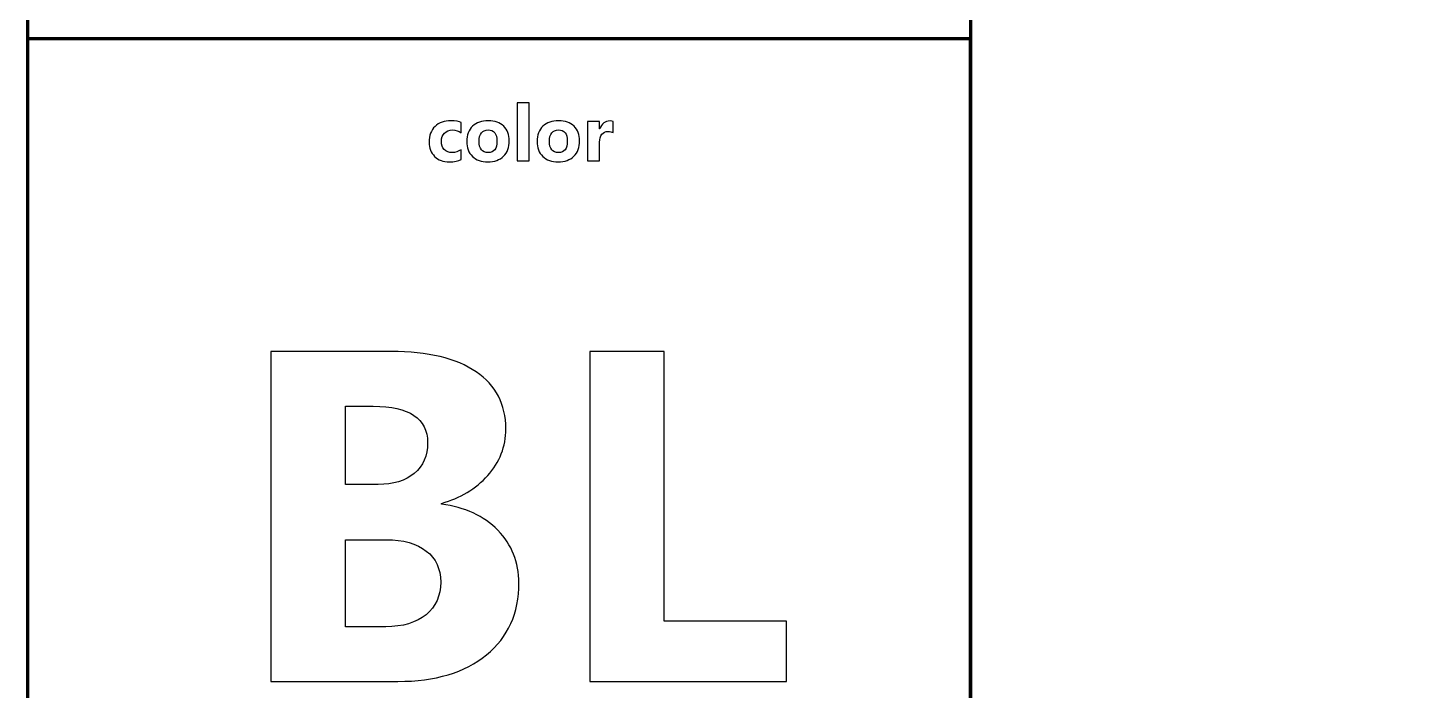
# Model space of a CAD drawing. Header units: centimetres. Extents: x -8 to 8, y -13.2 to 13.9.
# Drawn here: x -5.85 to -2.332, y -1.66 to 0.028 of the extents above; entities that cross this region are included whole.
import ezdxf

# ---------------------------------------------------------------- set-up
doc = ezdxf.new("R2010")
doc.units = ezdxf.units.CM
doc.header["$MEASUREMENT"] = 0
doc.layers.add('Layer 1', color=7, linetype='Continuous')

msp = doc.modelspace()

# ---------------------------------------------------------------- linework, layer by layer
at = {"layer": 'Layer 1', "lineweight": 100}
msp.add_lwpolyline([(-5.85, -2.60006), (-3.45, -2.60006), (-3.45, -0.00006), (-5.85, -0.00006), (-5.85, -2.60006)], close=True, dxfattribs=at)
for points in [[(-5.85, -7.30005), (-5.85, -7.30005), (-5.85, 7.29995), (-5.85, 7.29995), (-5.85, 7.29995), (-5.85, 7.57609), (-5.62614, 7.79995), (-5.35, 7.79995), (-5.35, 7.79995), (-5.35, 7.79995), (5.35, 7.79995), (5.35, 7.79995), (5.35, 7.79995), (5.62614, 7.79995), (5.85, 7.57609), (5.85, 7.29995), (5.85, 7.29995), (5.85, 7.29995), (5.85, -7.30005), (5.85, -7.30005), (5.85, -7.30005), (5.85, -7.57619), (5.62614, -7.80005), (5.35, -7.80005), (5.35, -7.80005), (5.35, -7.80005), (-5.35, -7.80005), (-5.35, -7.80005), (-5.35, -7.80005), (-5.62614, -7.80005), (-5.85, -7.57619), (-5.85, -7.30005)], [(-5.85, -7.30005), (-5.85, -7.30005), (-5.85, 7.29995), (-5.85, 7.29995), (-5.85, 7.29995), (-5.85, 7.57609), (-5.62614, 7.79995), (-5.35, 7.79995), (-5.35, 7.79995), (-5.35, 7.79995), (2.95, 7.79995), (2.95, 7.79995), (2.95, 7.79995), (3.22614, 7.79995), (3.45, 7.57609), (3.45, 7.29995), (3.45, 7.29995), (3.45, 7.29995), (3.45, -7.30005), (3.45, -7.30005), (3.45, -7.30005), (3.45, -7.57619), (3.22614, -7.80005), (2.95, -7.80005), (2.95, -7.80005), (2.95, -7.80005), (-5.35, -7.80005), (-5.35, -7.80005), (-5.35, -7.80005), (-5.62614, -7.80005), (-5.85, -7.57619), (-5.85, -7.30005)]]:
    msp.add_open_spline(points, degree=3, knots=[0, 0, 0, 0, 0.1111111, 0.1111111, 0.1111111, 0.1111111, 0.2222222, 0.2222222, 0.2222222, 0.2222222, 0.3333333, 0.3333333, 0.3333333, 0.3333333, 0.4444444, 0.4444444, 0.4444444, 0.4444444, 0.5555556, 0.5555556, 0.5555556, 0.5555556, 0.6666667, 0.6666667, 0.6666667, 0.6666667, 0.7777778, 0.7777778, 0.7777778, 0.7777778, 1, 1, 1, 1], dxfattribs=at)
msp.add_open_spline([(-3.45, 7.79995), (-3.45, 7.79995), (-3.45, -7.80005), (-3.45, -7.80005)], degree=3, dxfattribs=at)
at = {"layer": 'Layer 1', "color": 7}
for points, knots in [([(-4.57309, -0.31104), (-4.57309, -0.31104), (-4.60392, -0.31104), (-4.60392, -0.31104), (-4.60392, -0.31104), (-4.60392, -0.31104), (-4.60392, -0.16302), (-4.60392, -0.16302), (-4.60392, -0.16302), (-4.60392, -0.16302), (-4.57309, -0.16302), (-4.57309, -0.16302), (-4.57309, -0.16302), (-4.57309, -0.16302), (-4.57309, -0.31104), (-4.57309, -0.31104)], [0, 0, 0, 0, 0.2, 0.2, 0.2, 0.2, 0.4, 0.4, 0.4, 0.4, 0.6, 0.6, 0.6, 0.6, 1, 1, 1, 1]), ([(-4.7464, -0.30744), (-4.75337, -0.31147), (-4.76343, -0.31347), (-4.77657, -0.31347), (-4.77657, -0.31347), (-4.79193, -0.31347), (-4.80436, -0.30884), (-4.81386, -0.29951), (-4.81386, -0.29951), (-4.82336, -0.29021), (-4.82813, -0.27821), (-4.82813, -0.26348), (-4.82813, -0.26348), (-4.82813, -0.24648), (-4.82303, -0.23311), (-4.81286, -0.22332), (-4.81286, -0.22332), (-4.80266, -0.21352), (-4.78903, -0.20862), (-4.77197, -0.20862), (-4.77197, -0.20862), (-4.7602, -0.20862), (-4.75167, -0.21018), (-4.7464, -0.21328), (-4.7464, -0.21328), (-4.7464, -0.21328), (-4.7464, -0.23948), (-4.7464, -0.23948), (-4.7464, -0.23948), (-4.75283, -0.23465), (-4.76003, -0.23225), (-4.76797, -0.23225), (-4.76797, -0.23225), (-4.77683, -0.23225), (-4.78383, -0.23481), (-4.78903, -0.24001), (-4.78903, -0.24001), (-4.7942, -0.24518), (-4.7968, -0.25231), (-4.7968, -0.26144), (-4.7968, -0.26144), (-4.7968, -0.27028), (-4.7943, -0.27724), (-4.78936, -0.28228), (-4.78936, -0.28228), (-4.78443, -0.28734), (-4.7776, -0.28984), (-4.76897, -0.28984), (-4.76897, -0.28984), (-4.76127, -0.28984), (-4.75377, -0.28744), (-4.7464, -0.28261), (-4.7464, -0.28261), (-4.7464, -0.28261), (-4.7464, -0.30744), (-4.7464, -0.30744)], [0, 0, 0, 0, 0.0666667, 0.0666667, 0.0666667, 0.0666667, 0.1333333, 0.1333333, 0.1333333, 0.1333333, 0.2, 0.2, 0.2, 0.2, 0.2666667, 0.2666667, 0.2666667, 0.2666667, 0.3333333, 0.3333333, 0.3333333, 0.3333333, 0.4, 0.4, 0.4, 0.4, 0.4666667, 0.4666667, 0.4666667, 0.4666667, 0.5333333, 0.5333333, 0.5333333, 0.5333333, 0.6, 0.6, 0.6, 0.6, 0.6666667, 0.6666667, 0.6666667, 0.6666667, 0.7333333, 0.7333333, 0.7333333, 0.7333333, 0.8, 0.8, 0.8, 0.8, 0.8666667, 0.8666667, 0.8666667, 0.8666667, 1, 1, 1, 1]), ([(-4.67854, -0.31347), (-4.69521, -0.31347), (-4.70831, -0.30881), (-4.71784, -0.29947), (-4.71784, -0.29947), (-4.72737, -0.29014), (-4.73214, -0.27744), (-4.73214, -0.26144), (-4.73214, -0.26144), (-4.73214, -0.24491), (-4.7272, -0.23195), (-4.71731, -0.22262), (-4.71731, -0.22262), (-4.70741, -0.21328), (-4.69401, -0.20862), (-4.67718, -0.20862), (-4.67718, -0.20862), (-4.66058, -0.20862), (-4.64755, -0.21328), (-4.63811, -0.22262), (-4.63811, -0.22262), (-4.62868, -0.23195), (-4.62395, -0.24431), (-4.62395, -0.25968), (-4.62395, -0.25968), (-4.62395, -0.27628), (-4.62881, -0.28941), (-4.63855, -0.29904), (-4.63855, -0.29904), (-4.64828, -0.30867), (-4.66161, -0.31347), (-4.67854, -0.31347)], [0, 0, 0, 0, 0.1111111, 0.1111111, 0.1111111, 0.1111111, 0.2222222, 0.2222222, 0.2222222, 0.2222222, 0.3333333, 0.3333333, 0.3333333, 0.3333333, 0.4444444, 0.4444444, 0.4444444, 0.4444444, 0.5555556, 0.5555556, 0.5555556, 0.5555556, 0.6666667, 0.6666667, 0.6666667, 0.6666667, 0.7777778, 0.7777778, 0.7777778, 0.7777778, 1, 1, 1, 1]), ([(-4.49946, -0.31347), (-4.51613, -0.31347), (-4.52923, -0.30881), (-4.53876, -0.29947), (-4.53876, -0.29947), (-4.54829, -0.29014), (-4.55306, -0.27744), (-4.55306, -0.26144), (-4.55306, -0.26144), (-4.55306, -0.24491), (-4.54812, -0.23195), (-4.53823, -0.22262), (-4.53823, -0.22262), (-4.52833, -0.21328), (-4.51493, -0.20862), (-4.4981, -0.20862), (-4.4981, -0.20862), (-4.4815, -0.20862), (-4.46847, -0.21328), (-4.45903, -0.22262), (-4.45903, -0.22262), (-4.4496, -0.23195), (-4.44487, -0.24431), (-4.44487, -0.25968), (-4.44487, -0.25968), (-4.44487, -0.27628), (-4.44973, -0.28941), (-4.45947, -0.29904), (-4.45947, -0.29904), (-4.4692, -0.30867), (-4.48253, -0.31347), (-4.49946, -0.31347)], [0, 0, 0, 0, 0.1111111, 0.1111111, 0.1111111, 0.1111111, 0.2222222, 0.2222222, 0.2222222, 0.2222222, 0.3333333, 0.3333333, 0.3333333, 0.3333333, 0.4444444, 0.4444444, 0.4444444, 0.4444444, 0.5555556, 0.5555556, 0.5555556, 0.5555556, 0.6666667, 0.6666667, 0.6666667, 0.6666667, 0.7777778, 0.7777778, 0.7777778, 0.7777778, 1, 1, 1, 1]), ([(-4.35961, -0.23888), (-4.36335, -0.23685), (-4.36768, -0.23585), (-4.37261, -0.23585), (-4.37261, -0.23585), (-4.37931, -0.23585), (-4.38455, -0.23831), (-4.38834, -0.24321), (-4.38834, -0.24321), (-4.39211, -0.24815), (-4.39401, -0.25481), (-4.39401, -0.26328), (-4.39401, -0.26328), (-4.39401, -0.26328), (-4.39401, -0.31104), (-4.39401, -0.31104), (-4.39401, -0.31104), (-4.39401, -0.31104), (-4.42484, -0.31104), (-4.42484, -0.31104), (-4.42484, -0.31104), (-4.42484, -0.31104), (-4.42484, -0.21105), (-4.42484, -0.21105), (-4.42484, -0.21105), (-4.42484, -0.21105), (-4.39401, -0.21105), (-4.39401, -0.21105), (-4.39401, -0.21105), (-4.39401, -0.21105), (-4.39401, -0.22961), (-4.39401, -0.22961), (-4.39401, -0.22961), (-4.39401, -0.22961), (-4.39361, -0.22961), (-4.39361, -0.22961), (-4.39361, -0.22961), (-4.38871, -0.21605), (-4.37995, -0.20928), (-4.36725, -0.20928), (-4.36725, -0.20928), (-4.36398, -0.20928), (-4.36145, -0.20968), (-4.35961, -0.21045), (-4.35961, -0.21045), (-4.35961, -0.21045), (-4.35961, -0.23888), (-4.35961, -0.23888)], [0, 0, 0, 0, 0.0769231, 0.0769231, 0.0769231, 0.0769231, 0.1538462, 0.1538462, 0.1538462, 0.1538462, 0.2307692, 0.2307692, 0.2307692, 0.2307692, 0.3076923, 0.3076923, 0.3076923, 0.3076923, 0.3846154, 0.3846154, 0.3846154, 0.3846154, 0.4615385, 0.4615385, 0.4615385, 0.4615385, 0.5384615, 0.5384615, 0.5384615, 0.5384615, 0.6153846, 0.6153846, 0.6153846, 0.6153846, 0.6923077, 0.6923077, 0.6923077, 0.6923077, 0.7692308, 0.7692308, 0.7692308, 0.7692308, 0.8461538, 0.8461538, 0.8461538, 0.8461538, 1, 1, 1, 1]), ([(-4.67774, -0.23225), (-4.68504, -0.23225), (-4.69071, -0.23475), (-4.69474, -0.23975), (-4.69474, -0.23975), (-4.69877, -0.24478), (-4.70081, -0.25188), (-4.70081, -0.26104), (-4.70081, -0.26104), (-4.70081, -0.28024), (-4.69304, -0.28984), (-4.67754, -0.28984), (-4.67754, -0.28984), (-4.66278, -0.28984), (-4.65538, -0.27998), (-4.65538, -0.26028), (-4.65538, -0.26028), (-4.65538, -0.24158), (-4.66284, -0.23225), (-4.67774, -0.23225)], [0, 0, 0, 0, 0.1666667, 0.1666667, 0.1666667, 0.1666667, 0.3333333, 0.3333333, 0.3333333, 0.3333333, 0.5, 0.5, 0.5, 0.5, 0.6666667, 0.6666667, 0.6666667, 0.6666667, 1, 1, 1, 1]), ([(-4.49866, -0.23225), (-4.50596, -0.23225), (-4.51163, -0.23475), (-4.51566, -0.23975), (-4.51566, -0.23975), (-4.51969, -0.24478), (-4.52173, -0.25188), (-4.52173, -0.26104), (-4.52173, -0.26104), (-4.52173, -0.28024), (-4.51396, -0.28984), (-4.49846, -0.28984), (-4.49846, -0.28984), (-4.4837, -0.28984), (-4.4763, -0.27998), (-4.4763, -0.26028), (-4.4763, -0.26028), (-4.4763, -0.24158), (-4.48376, -0.23225), (-4.49866, -0.23225)], [0, 0, 0, 0, 0.1666667, 0.1666667, 0.1666667, 0.1666667, 0.3333333, 0.3333333, 0.3333333, 0.3333333, 0.5, 0.5, 0.5, 0.5, 0.6666667, 0.6666667, 0.6666667, 0.6666667, 1, 1, 1, 1]), ([(-5.23047, -1.63686), (-5.23047, -1.63686), (-5.23047, -0.79667), (-5.23047, -0.79667), (-5.23047, -0.79667), (-5.23047, -0.79667), (-4.92448, -0.79667), (-4.92448, -0.79667), (-4.92448, -0.79667), (-4.83068, -0.79667), (-4.75868, -0.81387), (-4.70828, -0.84827), (-4.70828, -0.84827), (-4.65788, -0.88247), (-4.63268, -0.93107), (-4.63268, -0.99347), (-4.63268, -0.99347), (-4.63268, -1.03887), (-4.64808, -1.07847), (-4.67868, -1.11247), (-4.67868, -1.11247), (-4.70948, -1.14647), (-4.74848, -1.17007), (-4.79628, -1.18327), (-4.79628, -1.18327), (-4.79628, -1.18327), (-4.79628, -1.18567), (-4.79628, -1.18567), (-4.79628, -1.18567), (-4.73648, -1.19307), (-4.68868, -1.21527), (-4.65288, -1.25187), (-4.65288, -1.25187), (-4.61728, -1.28867), (-4.59928, -1.33327), (-4.59928, -1.38606), (-4.59928, -1.38606), (-4.59928, -1.46306), (-4.62688, -1.52406), (-4.68188, -1.56926), (-4.68188, -1.56926), (-4.73708, -1.61426), (-4.81228, -1.63686), (-4.90748, -1.63686), (-4.90748, -1.63686), (-4.90748, -1.63686), (-5.23047, -1.63686), (-5.23047, -1.63686)], [0, 0, 0, 0, 0.0769231, 0.0769231, 0.0769231, 0.0769231, 0.1538462, 0.1538462, 0.1538462, 0.1538462, 0.2307692, 0.2307692, 0.2307692, 0.2307692, 0.3076923, 0.3076923, 0.3076923, 0.3076923, 0.3846154, 0.3846154, 0.3846154, 0.3846154, 0.4615385, 0.4615385, 0.4615385, 0.4615385, 0.5384615, 0.5384615, 0.5384615, 0.5384615, 0.6153846, 0.6153846, 0.6153846, 0.6153846, 0.6923077, 0.6923077, 0.6923077, 0.6923077, 0.7692308, 0.7692308, 0.7692308, 0.7692308, 0.8461538, 0.8461538, 0.8461538, 0.8461538, 1, 1, 1, 1]), ([(-3.91849, -1.63686), (-3.91849, -1.63686), (-4.41888, -1.63686), (-4.41888, -1.63686), (-4.41888, -1.63686), (-4.41888, -1.63686), (-4.41888, -0.79667), (-4.41888, -0.79667), (-4.41888, -0.79667), (-4.41888, -0.79667), (-4.22948, -0.79667), (-4.22948, -0.79667), (-4.22948, -0.79667), (-4.22948, -0.79667), (-4.22948, -1.48326), (-4.22948, -1.48326), (-4.22948, -1.48326), (-4.22948, -1.48326), (-3.91849, -1.48326), (-3.91849, -1.48326), (-3.91849, -1.48326), (-3.91849, -1.48326), (-3.91849, -1.63686), (-3.91849, -1.63686)], [0, 0, 0, 0, 0.1428571, 0.1428571, 0.1428571, 0.1428571, 0.2857143, 0.2857143, 0.2857143, 0.2857143, 0.4285714, 0.4285714, 0.4285714, 0.4285714, 0.5714286, 0.5714286, 0.5714286, 0.5714286, 0.7142857, 0.7142857, 0.7142857, 0.7142857, 1, 1, 1, 1]), ([(-5.04107, -0.93607), (-5.04107, -0.93607), (-5.04107, -1.13527), (-5.04107, -1.13527), (-5.04107, -1.13527), (-5.04107, -1.13527), (-4.95788, -1.13527), (-4.95788, -1.13527), (-4.95788, -1.13527), (-4.91888, -1.13527), (-4.88808, -1.12587), (-4.86568, -1.10687), (-4.86568, -1.10687), (-4.84308, -1.08787), (-4.83188, -1.06187), (-4.83188, -1.02867), (-4.83188, -1.02867), (-4.83188, -0.96687), (-4.87808, -0.93607), (-4.97028, -0.93607), (-4.97028, -0.93607), (-4.97028, -0.93607), (-5.04107, -0.93607), (-5.04107, -0.93607)], [0, 0, 0, 0, 0.1428571, 0.1428571, 0.1428571, 0.1428571, 0.2857143, 0.2857143, 0.2857143, 0.2857143, 0.4285714, 0.4285714, 0.4285714, 0.4285714, 0.5714286, 0.5714286, 0.5714286, 0.5714286, 0.7142857, 0.7142857, 0.7142857, 0.7142857, 1, 1, 1, 1]), ([(-5.04107, -1.27587), (-5.04107, -1.27587), (-5.04107, -1.49746), (-5.04107, -1.49746), (-5.04107, -1.49746), (-5.04107, -1.49746), (-4.93848, -1.49746), (-4.93848, -1.49746), (-4.93848, -1.49746), (-4.89488, -1.49746), (-4.86048, -1.48726), (-4.83568, -1.46686), (-4.83568, -1.46686), (-4.81088, -1.44666), (-4.79848, -1.41886), (-4.79848, -1.38366), (-4.79848, -1.38366), (-4.79848, -1.35006), (-4.81068, -1.32387), (-4.83508, -1.30467), (-4.83508, -1.30467), (-4.85968, -1.28547), (-4.89368, -1.27587), (-4.93748, -1.27587), (-4.93748, -1.27587), (-4.93748, -1.27587), (-5.04107, -1.27587), (-5.04107, -1.27587)], [0, 0, 0, 0, 0.125, 0.125, 0.125, 0.125, 0.25, 0.25, 0.25, 0.25, 0.375, 0.375, 0.375, 0.375, 0.5, 0.5, 0.5, 0.5, 0.625, 0.625, 0.625, 0.625, 0.75, 0.75, 0.75, 0.75, 1, 1, 1, 1])]:
    msp.add_open_spline(points, degree=3, knots=knots, dxfattribs=at)

doc.saveas('drawing.dxf')
